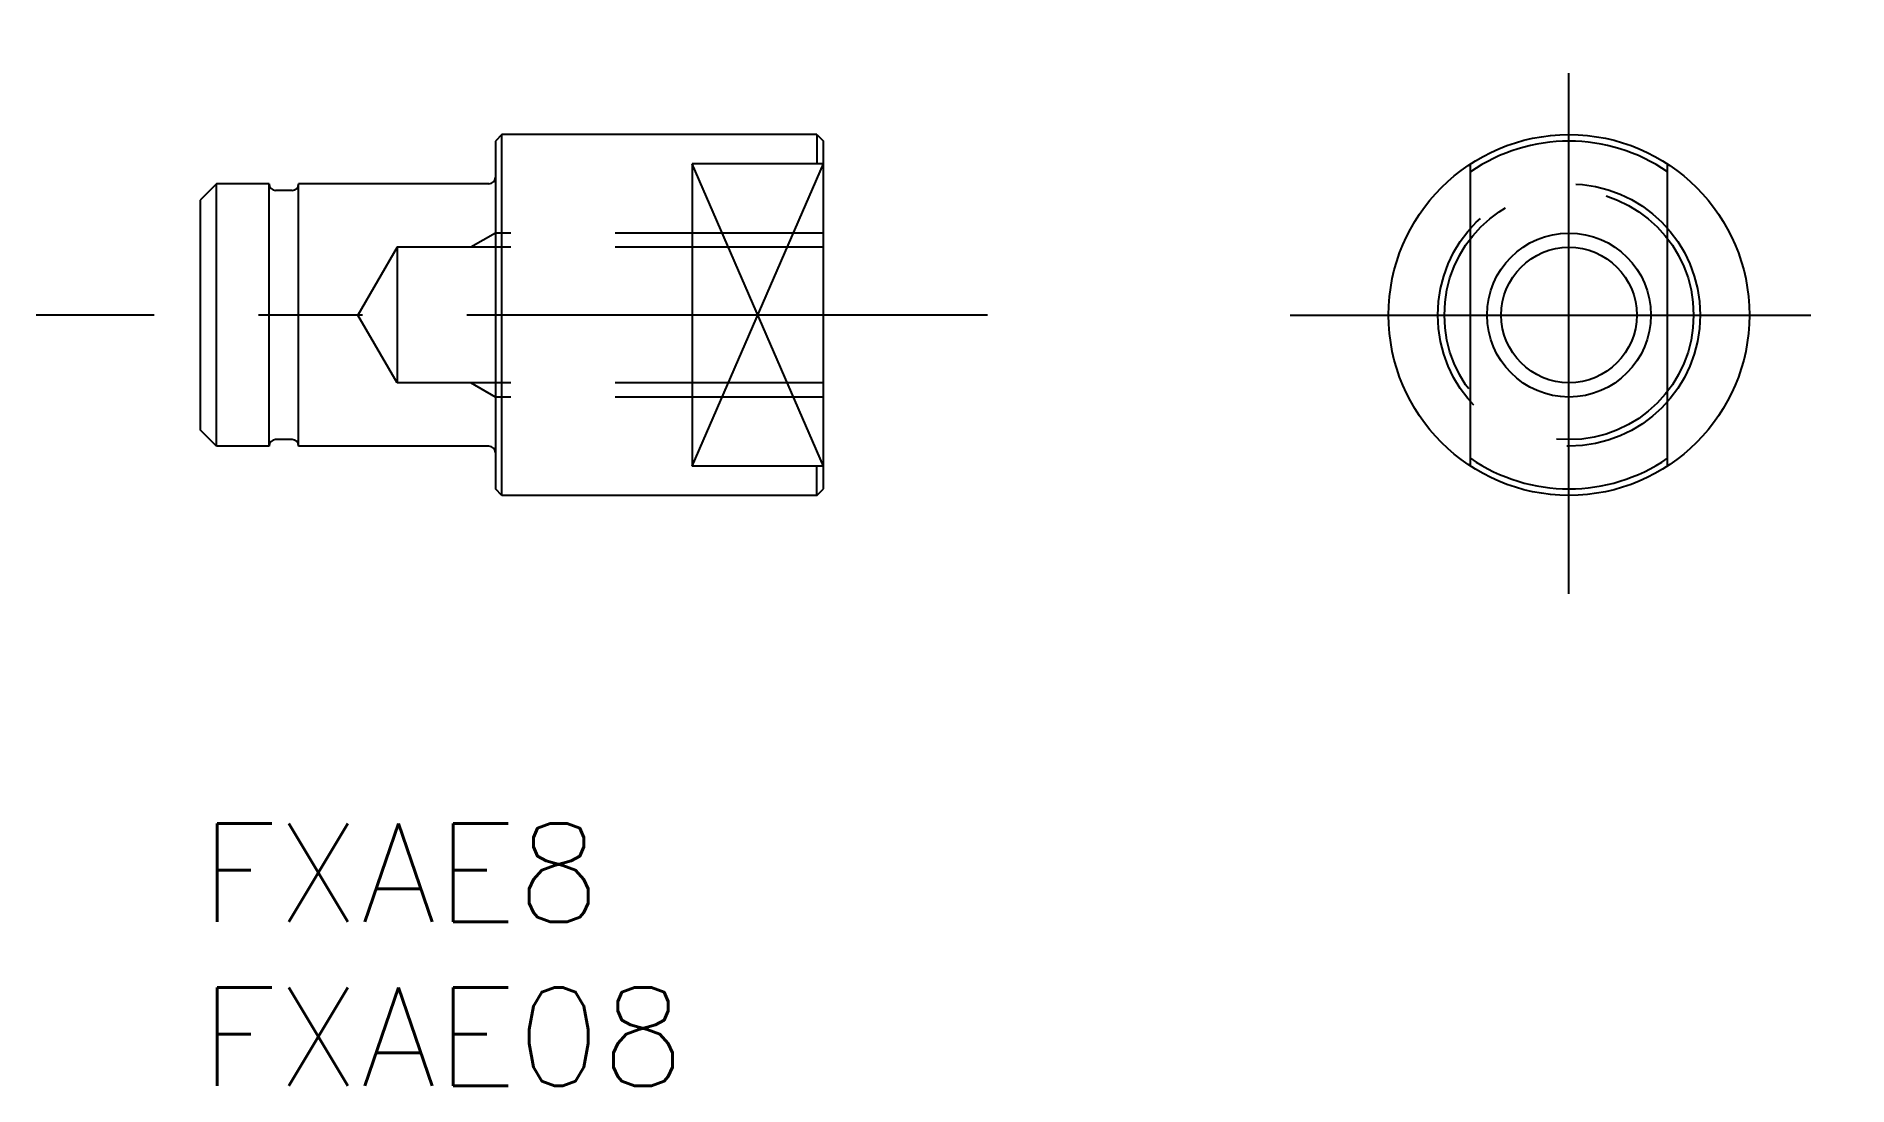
# Model space of a CAD drawing. Extents: x -5 to 50.2, y -8 to 24.
import ezdxf

# ---------------------------------------------------------------- set-up
doc = ezdxf.new("R2010")
doc.units = 0
doc.header["$LTSCALE"] = 0.5
doc.linetypes.add('CENTER', pattern=[50.8, 31.75, -6.35, 6.35, -6.35])
doc.linetypes.add('DASHED', pattern=[19.05, 12.7, -6.35])
for name, color, linetype in [('MSM_CENTER', 1, 'CENTER'), ('MSM_CONTINUOUS', 7, 'CONTINUOUS'), ('MSM_DASHED', 4, 'DASHED'), ('MSM_NARROW', 5, 'CONTINUOUS'), ('MSM_PART_NUMBER', 7, 'CONTINUOUS')]:
    doc.layers.add(name, color=color, linetype=linetype)
doc.styles.get("Standard").update_dxf_attribs({"font": 'txt.shx', "height": 3, "bigfont": 'bigfont.shx'})

msp = doc.modelspace()

# ---------------------------------------------------------------- linework, layer by layer
at = {"layer": 'MSM_CENTER'}
for p, q in [((41.734, 7), (41.734, 24)), ((24, 15.5), (-5, 15.5)), ((33.234, 15.5), (50.234, 15.5))]:
    msp.add_line(p, q, dxfattribs=at)
at = {"layer": 'MSM_CONTINUOUS'}
for p, q in [((9.2, 21), (9, 20.8)), ((18.8, 21), (9.2, 21)), ((9.2, 10), (9.2, 21)), ((18.8, 21), (19, 20.8)), ((18.8, 21), (18.8, 20.11)), ((9, 20.8), (9, 10.2)), ((19, 10.2), (19, 20.8)), ((15, 20.11), (15, 10.89)), ((19, 20.11), (15, 20.11)), ((15, 10.89), (19, 20.11)), ((19, 10.89), (15, 20.11)), ((38.734, 10.89), (38.734, 20.11)), ((44.734, 10.89), (44.734, 20.11)), ((0.5, 19.5), (0, 19)), ((2.1, 19.5), (0.5, 19.5)), ((0.5, 11.5), (0.5, 19.5)), ((2.1, 11.5), (2.1, 19.5)), ((3, 11.5), (3, 19.5)), ((8.8, 19.5), (3, 19.5)), ((0, 19), (0, 12)), ((2.8, 19.3), (2.3, 19.3)), ((0.5, 11.5), (0, 12)), ((2.8, 11.7), (2.3, 11.7)), ((2.1, 11.5), (0.5, 11.5)), ((8.8, 11.5), (3, 11.5)), ((19, 10.89), (15, 10.89)), ((18.8, 10), (18.8, 10.89)), ((9.2, 10), (9, 10.2)), ((18.8, 10), (9.2, 10)), ((18.8, 10), (19, 10.2))]:
    msp.add_line(p, q, dxfattribs=at)
for radius in [5.5, 2.067]:
    msp.add_circle((41.734, 15.5), radius, dxfattribs=at)
for centre, radius, start, end in [((41.734, 15.5), 5.3, 55.5256, 124.4744), ((2.3, 19.5), 0.2, 180, 270), ((2.8, 19.5), 0.2, 270, 0), ((8.8, 19.7), 0.2, 270, 0), ((2.3, 11.5), 0.2, 90, 180), ((2.8, 11.5), 0.2, 0, 90), ((8.8, 11.3), 0.2, 0, 90), ((41.734, 15.5), 5.3, 235.5256, 304.4744)]:
    msp.add_arc(centre, radius, start, end, dxfattribs=at)
at = {"layer": 'MSM_DASHED'}
for p, q in [((9, 18), (8.25, 17.567)), ((19, 18), (9, 18)), ((6, 17.567), (4.807, 15.5)), ((19, 17.567), (6, 17.567)), ((6, 17.567), (6, 13.433)), ((6, 13.433), (4.807, 15.5)), ((19, 13.433), (6, 13.433)), ((9, 13), (8.25, 13.433)), ((19, 13), (9, 13))]:
    msp.add_line(p, q, dxfattribs=at)
for radius in [4, 3.8]:
    msp.add_circle((41.734, 15.5), radius, dxfattribs=at)
at = {"layer": 'MSM_NARROW'}
msp.add_circle((41.734, 15.5), 2.5, dxfattribs=at)

# ---------------------------------------------------------------- texts
at = {"layer": 'MSM_PART_NUMBER'}
for s, p in [('FXAE8', (0, -3)), ('FXAE08', (0, -8))]:
    msp.add_text(s, height=3, dxfattribs=at).set_placement(p)

doc.saveas('drawing.dxf')
